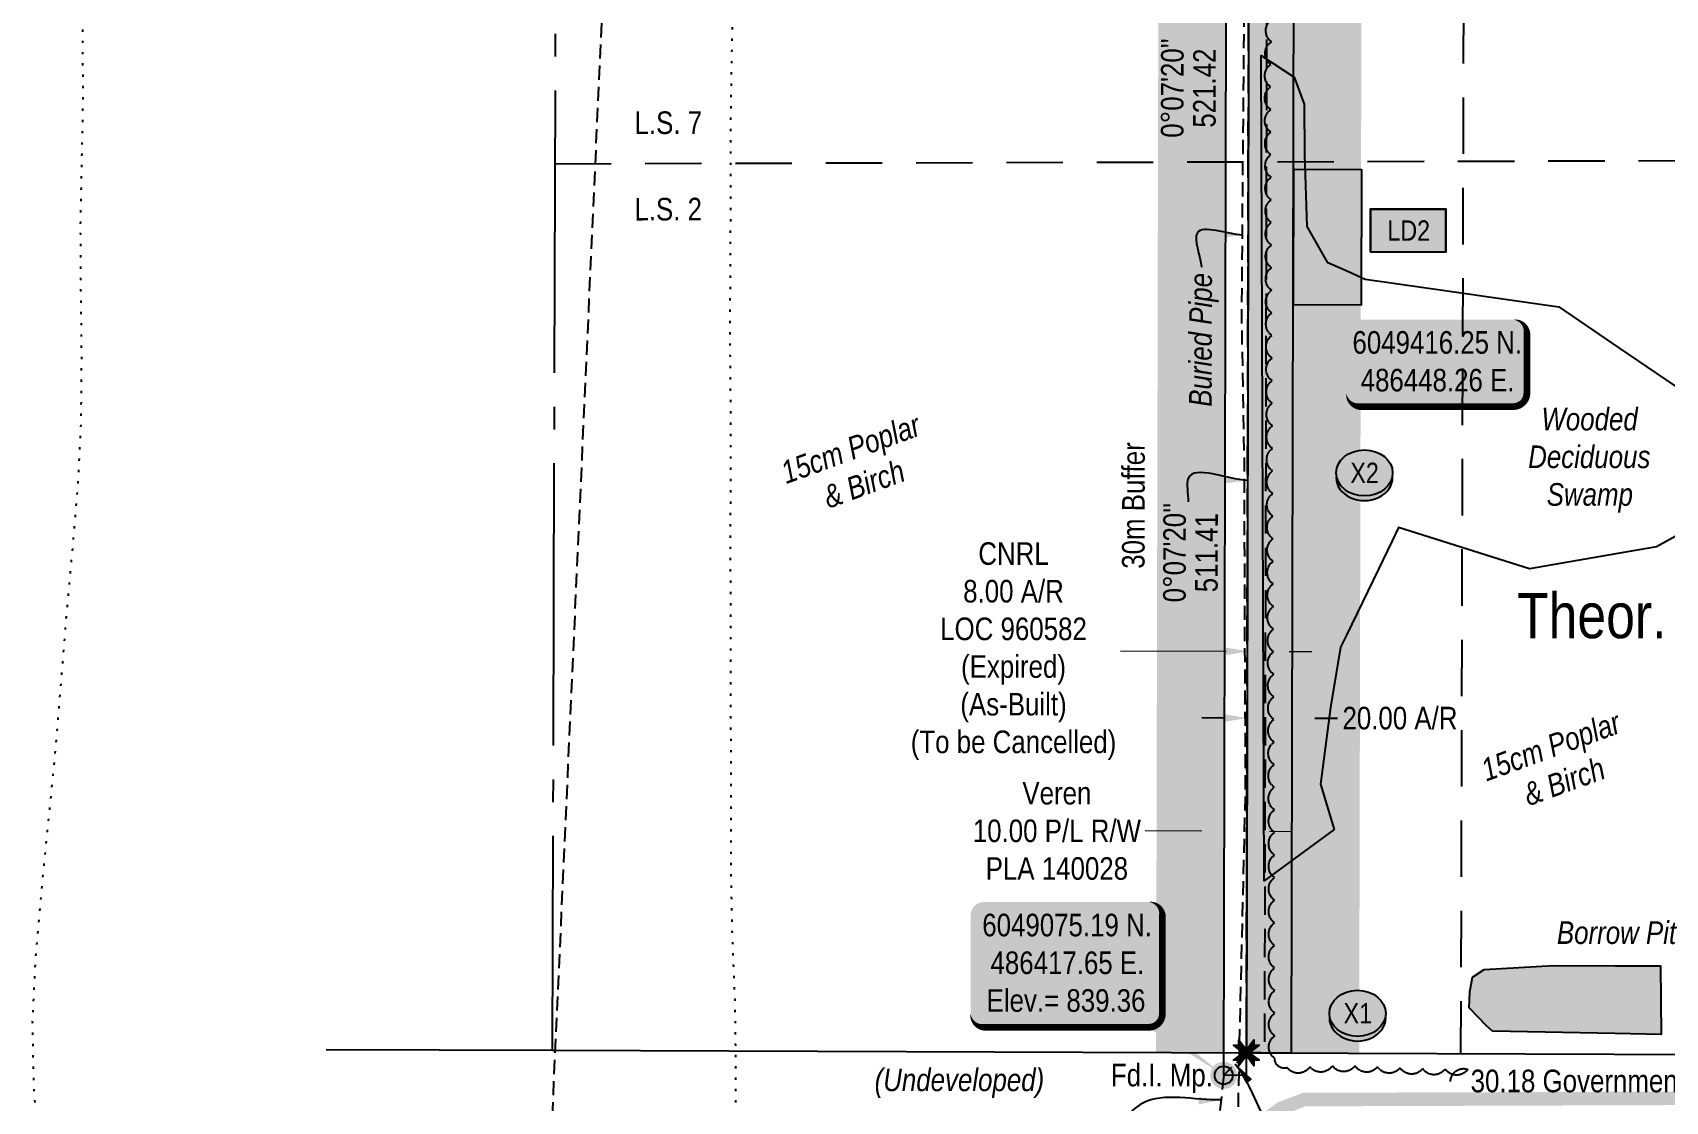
# Model space of a CAD drawing. Extents: x 481150 to 519818, y 6045091 to 6055068.
# Drawn here: x 485890 to 486613, y 6049064 to 6049537 of the extents above; entities that cross this region are included whole.
import ezdxf
from ezdxf.enums import TextEntityAlignment as Align

# ---------------------------------------------------------------- set-up
doc = ezdxf.new("R2010")
doc.units = 0
doc.header["$LTSCALE"] = 5
doc.header["$PDSIZE"] = 0.5
for name, pattern in [('0', [1, 1, 0]), ('foc-ACCESSROAD', [3.75, 2.5, -1.25]), ('foc-DOT', [1, 0.2, -0.8]), ('foc-LSD', [8, 5, -3]), ('foc-QUARTERLINE', [33, 25, -3, 2, -3]), ('foc-TIELINE', [1.875, 1.25, -0.625]), ('foc-TRAV', [1.875, 1.25, -0.625]), ('UG_PIPE', [1.875, 1.25, -0.625])]:
    doc.linetypes.add(name, pattern=pattern)
doc.layers.get('Defpoints').update_dxf_attribs({"color": 9})
for name, color, linetype in [('ABADATA-DRILL', 8, 'foc-DOT'), ('AS-PIPE-UG', 44, 'UG_PIPE'), ('AS-PIPE-UG-T', 44, 'Continuous'), ('AS-ROADS', 254, 'Continuous'), ('C-RW', 13, 'Continuous'), ('C-SYMBOL', 7, 'Continuous'), ('DETAIL-T', 7, 'Continuous'), ('F-AR', 190, 'foc-ACCESSROAD'), ('L-BD', 7, 'Continuous'), ('L-MON', 1, 'Continuous'), ('L-MON-T', 1, 'Continuous'), ('L-QSEC', 8, 'foc-QUARTERLINE'), ('L-ROAD-T', 7, 'Continuous'), ('L-SEC', 7, 'Continuous'), ('L-SECTION-LSD', 7, 'foc-LSD'), ('L-TIE', 7, 'foc-TIELINE'), ('P-BUFFER-H 30m', 51, 'Continuous'), ('P-BUFFER-T', 40, 'Continuous'), ('P-CROSSINGS', 250, 'Continuous'), ('P-PROPOSED', 10, 'Continuous'), ('P-PROPOSED-H', 21, 'Continuous'), ('P-TEMP-H', 41, 'Continuous'), ('P-TEMP_WORKSPACE', 46, 'Continuous'), ('P-TRAV', 4, 'foc-TRAV'), ('P-TXT', 4, 'Continuous'), ('T-BUSH', 110, '0'), ('T-BUSH-T', 110, 'Continuous'), ('T-WATER', 160, 'Continuous'), ('T-WATER-H', 133, 'Continuous'), ('WETLAND', 143, 'Continuous'), ('WETLAND-T', 146, 'Continuous')]:
    doc.layers.add(name, color=color, linetype=linetype)
for name, color, linetype, lineweight in [('C-RW-T', 13, 'Continuous', 9), ('F-AR-T', 190, 'Continuous', 9), ('T-TEXT', 48, 'Continuous', 18)]:
    doc.layers.add(name, color=color, linetype=linetype, lineweight=lineweight)
doc.layers.add('P-100m WELL BORE BUFFER', color=7, linetype='Continuous', true_color=0xf5ffd6)
doc.styles.add('100L', font='ARIALN.TTF', dxfattribs={"height": 11})
doc.styles.add('175L', font='ARIALN.TTF', dxfattribs={"height": 20})
doc.styles.add('80', font='ARIALN.TTF', dxfattribs={"height": 10})
doc.styles.add('80CG', font='ARIALN.TTF', dxfattribs={"height": 10})
doc.styles.add('80L', font='ARIALN.TTF', dxfattribs={"height": 10})
doc.styles.add('80LS', font='ARIALNI.TTF', dxfattribs={"height": 10})
doc.styles.add('Crossing', font='ARIALN.TTF', dxfattribs={"height": 10})
doc.dimstyles.new('Compass 5 000', dxfattribs={"dimscale": 5, "dimtxt": 9, "dimasz": 2, "dimexe": 0.2, "dimexo": 0.0625, "dimgap": 0.5, "dimtad": 0, "dimtih": 1, "dimtoh": 1, "dimzin": 0, "dimdsep": 46, "dimtxsty": '80CG', "dimcen": 0.1, "dimse1": 1, "dimse2": 1, "dimclrd": 256, "dimclrt": 256, "dimaunit": 1, "dimadec": 4, "dimazin": 0, "dimtfac": 0.06, "dimtofl": 0, "dimtmove": 0, "dimatfit": 1, "dimfxl": 0.2, "dimtolj": 1, "dimtzin": 0, "dimlwd": -1, "dimarcsym": 0})

# ---------------------------------------------------------------- blocks, each defined once
blk = doc.blocks.new('*U404')
h = blk.add_hatch(color=254)
edge = h.paths.add_edge_path()
edge.add_line((-34, -20), (34, -20))
edge.add_arc((34, -14), 6, 270, 360)
edge.add_line((40, -14), (40, 12.5))
edge.add_arc((34, 12.5), 6, 0, 90)
edge.add_line((34, 18.5), (-34, 18.5))
edge.add_arc((-34, 12.5), 6, 90, 180)
edge.add_line((-40, 12.5), (-40, -14))
edge.add_arc((-34, -14), 6, 180, 270)
at = {"color": 1, "flags": 128}
blk.add_lwpolyline([(-63.61, 25.07, 0, 10, 0), (0, 0, 5, 5, 0)], format="xyseb", dxfattribs=at)
blk.add_lwpolyline([(-34, -20, 3, 3, 0), (34, -20, 3, 3, 0.414214), (40, -14, 3, 3, 0), (40, 12.5, 3, 0, 0.414214), (34, 18.5, 0, 0, 0), (-34, 18.5, 0, 0, 0.414214), (-40, 12.5, 0, 0, 0), (-40, -14, 0, 3, 0.414214)], format="xyseb", close=True, dxfattribs=at)
at = {"color": 1, "style": '80'}
blk.add_attdef('ENTER_TEXT_001', (-35.99, -5), '', height=10, dxfattribs=at)
blk = doc.blocks.new('*U402')
h = blk.add_hatch(color=254)
edge = h.paths.add_edge_path()
edge.add_line((-36.5, -28.5), (36.5, -28.5))
edge.add_arc((36.5, -22.5), 6, 270, 360)
edge.add_line((42.5, -22.5), (42.5, 21))
edge.add_arc((36.5, 21), 6, 0, 90)
edge.add_line((36.5, 27), (-36.5, 27))
edge.add_arc((-36.5, 21), 6, 90, 180)
edge.add_line((-42.5, 21), (-42.5, -22.5))
edge.add_arc((-36.5, -22.5), 6, 180, 270)
at = {"color": 1, "flags": 128}
blk.add_lwpolyline([(-36.5, -28.5, 3, 3, 0), (36.5, -28.5, 3, 3, 0.414214), (42.5, -22.5, 3, 3, 0), (42.5, 21, 3, 0, 0.414214), (36.5, 27, 0, 0, 0), (-36.5, 27, 0, 0, 0.414214), (-42.5, 21, 0, 0, 0), (-42.5, -22.5, 0, 3, 0.414214)], format="xyseb", close=True, dxfattribs=at)
blk.add_lwpolyline([(69.7, -49.78, 0, 10, 0), (0, 0, 5, 5, 0)], format="xyseb", dxfattribs=at)
at = {"color": 1, "style": '80'}
blk.add_attdef('ENTER_TEXT_001', (-35.99, -5), '', height=10, dxfattribs=at)
blk = doc.blocks.new('*D438')
at = {"layer": 'C-RW-T', "transparency": 16777216}
for p, q in [((486407.88, 6049183.28), (486382.84, 6049183.34)), ((486437.86, 6049183.2), (486447.86, 6049183.18))]:
    blk.add_line(p, q, dxfattribs=at)
for points in [[(486407.89, 6049184.95), (486407.88, 6049181.61), (486417.88, 6049183.25)], [(486437.87, 6049184.87), (486437.86, 6049181.54), (486427.86, 6049183.23)]]:
    blk.add_solid(points, dxfattribs=at)
at = {"layer": 'Defpoints', "color": 0, "transparency": 16777216}
for p in [(486417.88, 6049184.33), (486417.88, 6049183.25), (486427.87, 6049184.3)]:
    blk.add_point(p, dxfattribs=at)
at = {"layer": 'C-RW-T', "transparency": 16777216, "insert": (486343.75, 6049183.34), "char_height": 10, "attachment_point": 5, "style": '80CG'}
blk.add_mtext('\\A1;Veren\\P10.00 P/L R/W^JPLA 140028', dxfattribs=at)
blk = doc.blocks.new('*D431')
at = {"layer": 'Defpoints', "color": 0, "transparency": 16777216}
for p in [(486436.69, 6049262.81), (486428.38, 6049128.78), (486436.38, 6049128.76)]:
    blk.add_point(p, dxfattribs=at)
at = {"layer": 'F-AR-T', "transparency": 16777216}
for p, q in [((486418.69, 6049262.86), (486371.87, 6049262.97)), ((486446.69, 6049262.79), (486456.69, 6049262.77))]:
    blk.add_line(p, q, dxfattribs=at)
for points in [[(486418.7, 6049264.52), (486418.69, 6049261.19), (486428.69, 6049262.83)], [(486446.7, 6049264.46), (486446.69, 6049261.12), (486436.69, 6049262.81)]]:
    blk.add_solid(points, dxfattribs=at)
at = {"layer": 'F-AR-T', "transparency": 16777216, "insert": (486324.54, 6049262.97), "char_height": 10, "attachment_point": 5, "style": '80CG'}
blk.add_mtext('\\A1;CNRL\\P8.00 A/R\\PLOC 960582\\P(Expired)\\P(As-Built)\\P(To be Cancelled)', dxfattribs=at)
blk = doc.blocks.new('*D428')
at = {"layer": 'Defpoints', "color": 0, "transparency": 16777216}
for p in [(486428.56, 6049504.64), (486448.55, 6049504.6), (486427.98, 6049233.33)]:
    blk.add_point(p, dxfattribs=at)
at = {"layer": 'P-TXT', "transparency": 16777216}
for p, q in [((486417.98, 6049233.35), (486407.98, 6049233.37)), ((486457.97, 6049233.26), (486467.97, 6049233.24))]:
    blk.add_line(p, q, dxfattribs=at)
for points in [[(486417.99, 6049235.02), (486417.98, 6049231.68), (486427.98, 6049233.33)], [(486457.98, 6049234.93), (486457.97, 6049231.6), (486447.97, 6049233.29)]]:
    blk.add_solid(points, dxfattribs=at)
at = {"layer": 'P-TXT', "transparency": 16777216, "insert": (486495.71, 6049233.24), "char_height": 10, "attachment_point": 5, "style": '80CG'}
blk.add_mtext('\\A1;20.00 A/R', dxfattribs=at)
blk = doc.blocks.new('TEMP')
h = blk.add_hatch(color=255)
h.dxf.hatch_style = 1
h.paths.add_polyline_path([(0, 0.25), (-0.67, 1.15), (-0.67, 0.67), (-1.15, 0.67), (-0.25, 0), (-1.15, -0.67), (-0.67, -0.67), (-0.67, -1.15), (0, -0.25), (0.67, -1.15), (0.67, -0.67), (1.15, -0.67), (0.25, 0), (1.15, 0.67), (0.67, 0.67), (0.67, 1.15)])
h.paths.add_polyline_path([(0.57, 0.85), (0.57, 0.57), (0.85, 0.57), (0.08, 0), (0.85, -0.57), (0.57, -0.57), (0.57, -0.85), (0, -0.08), (-0.57, -0.85), (-0.57, -0.57), (-0.85, -0.57), (-0.08, 0), (-0.85, 0.57), (-0.57, 0.57), (-0.57, 0.85), (0, 0.08)], flags=16)
h = blk.add_hatch(color=1)
h.dxf.hatch_style = 1
h.paths.add_polyline_path([(0, 0.08), (-0.57, 0.85), (-0.57, 0.57), (-0.85, 0.57), (-0.08, 0), (-0.85, -0.57), (-0.57, -0.57), (-0.57, -0.85), (0, -0.08), (0.57, -0.85), (0.57, -0.57), (0.85, -0.57), (0.08, 0), (0.85, 0.57), (0.57, 0.57), (0.57, 0.85)])
at = {"color": 1}
for p, q in [((-0.08, 0), (0.08, 0)), ((0, 0.08), (0, -0.08))]:
    blk.add_line(p, q, dxfattribs=at)
at = {"color": 255, "flags": 128}
blk.add_lwpolyline([(-0.25, 0), (-1.15, 0.67), (-0.67, 0.67), (-0.67, 1.15), (0, 0.25), (0.67, 1.15), (0.67, 0.67), (1.15, 0.67), (0.25, 0), (1.15, -0.67), (0.67, -0.67), (0.67, -1.15), (0, -0.25), (-0.67, -1.15), (-0.67, -0.67), (-1.15, -0.67)], close=True, dxfattribs=at)
at = {"color": 1, "flags": 128}
blk.add_lwpolyline([(-0.08, 0), (-0.85, 0.57), (-0.57, 0.57), (-0.57, 0.85), (0, 0.08), (0.57, 0.85), (0.57, 0.57), (0.85, 0.57), (0.08, 0), (0.85, -0.57), (0.57, -0.57), (0.57, -0.85), (0, -0.08), (-0.57, -0.85), (-0.57, -0.57), (-0.85, -0.57)], close=True, dxfattribs=at)
blk = doc.blocks.new('fdia')
at = {"color": 255, "const_width": 1}
blk.add_lwpolyline([(-0.5, 0, 1), (0.5, 0, 1)], format="xyb", close=True, dxfattribs=at)
blk = doc.blocks.new('Fdiaa')
blk.add_blockref('fdia', (0, 0))
blk = doc.blocks.new('fdib')
at = {"color": 1, "const_width": 1.6}
blk.add_lwpolyline([(-0.4, 0, 1), (0.4, 0, 1)], format="xyb", close=True, dxfattribs=at)
at = {"color": 1}
blk.add_circle((0, 0), 0.8, dxfattribs=at)
blk = doc.blocks.new('Fdibb')
blk.add_blockref('fdib', (0, 0))
blk = doc.blocks.new('fdicc')
for name in ['Fdibb', 'Fdiaa']:
    blk.add_blockref(name, (0, 0))
blk = doc.blocks.new('FDI')
blk.add_blockref('fdicc', (0, 0))
blk = doc.blocks.new('Temp_Area_Small_Pink')
at = {"true_color": 0xff8aff}
h = blk.add_hatch(color=211, dxfattribs=at)
h.dxf.hatch_style = 1
h.paths.add_polyline_path([(-16.83, -9.44), (16.33, -9.44), (16.33, 9.05), (-16.83, 9.05)])
at = {"color": 250}
for points in [[(-17.03, -9.64), (16.53, -9.64), (16.53, 9.25), (-17.03, 9.25)], [(-16.93, -9.54), (16.43, -9.54), (16.43, 9.15), (-16.93, 9.15)]]:
    blk.add_lwpolyline(points, close=True, dxfattribs=at)
at = {"color": 250, "style": '80L'}
blk.add_attdef('TEMPORARY', text='', height=9, dxfattribs=at).set_placement((0, -0.15), align=Align.MIDDLE_CENTER)
blk = doc.blocks.new('xing2')
h = blk.add_hatch(color=50)
h.dxf.hatch_style = 1
edge = h.paths.add_edge_path()
edge.add_ellipse((0, 0), major_axis=(-12.5, 0), ratio=0.816297, start_angle=0, end_angle=360)
h = blk.add_hatch(color=250)
h.dxf.hatch_style = 1
edge = h.paths.add_edge_path()
edge.add_ellipse((0, -2.05), major_axis=(-12.5, 0), ratio=0.816297, start_angle=0, end_angle=180)
edge.add_line((12.5, -2.05), (12.5, 0))
edge.add_ellipse((0, 0), major_axis=(-12.5, 0), ratio=0.816297, start_angle=0, end_angle=180, ccw=False)
edge.add_line((-12.5, 0), (-12.5, -2.05))
at = {"color": 250}
blk.add_ellipse((0, 0), major_axis=(-12.5, 0), ratio=0.816297, dxfattribs=at)
blk.add_ellipse((0, -2.05), major_axis=(-12.5, 0), ratio=0.816297, start_param=0, end_param=3.141593, dxfattribs=at)
at = {"color": 250, "style": 'Crossing'}
blk.add_attdef('CROSSING', text='', height=9, dxfattribs=at).set_placement((0.09, 0.02), align=Align.MIDDLE_CENTER)
at = {"color": 250, "style": 'Crossing', "flags": 1}
for tag, p in [('OWNER', (0.09, -12.49)), ('DESCRIPTION', (0.09, -25.77)), ('LOCATION', (0.09, -39.3)), ('DWG_REF', (0.09, -52.84))]:
    blk.add_attdef(tag, text='', height=9, dxfattribs=at).set_placement(p, align=Align.MIDDLE_CENTER)

msp = doc.modelspace()

# ---------------------------------------------------------------- hatches: boundary and pattern name
at = {"layer": 'P-BUFFER-H 30m'}
h = msp.add_hatch(color=256, dxfattribs=at)
h.dxf.hatch_style = 1
edge = h.paths.add_edge_path()
edge.add_line((486426.361, 6049931.171), (486420.479, 6049917.032))
edge.add_line((486420.479, 6049917.032), (486322.836, 6049917.282))
edge.add_arc((486351.285, 6049821.469), 99.947, 89.841464, 106.536854, ccw=False)
edge.add_line((486351.561, 6049921.415), (486396.623, 6049921.291))
edge.add_line((486396.623, 6049921.291), (486396.396, 6049927.957))
edge.add_arc((486426.363, 6049928.978), 29.984, 180.03994, 181.950695, ccw=False)
edge.add_line((486396.378, 6049928.957), (486396.049, 6050401.893))
edge.add_line((486396.049, 6050401.893), (486381.692, 6050410.575))
edge.add_line((486381.692, 6050410.575), (486245.411, 6050290.14))
edge.add_arc((486179.226, 6050365.034), 99.947, 221.467705, 311.467705, ccw=False)
edge.add_line((486104.332, 6050298.849), (485952.596, 6050470.551))
edge.add_arc((486027.489, 6050536.736), 99.947, 131.467705, 221.467705, ccw=False)
edge.add_line((485961.304, 6050611.629), (485965.276, 6050615.139))
edge.add_arc((486052.409, 6050664.119), 99.956, 131.47164, 209.341419, ccw=False)
edge.add_line((485986.213, 6050739.014), (486061.107, 6050805.199))
edge.add_arc((486127.292, 6050730.305), 99.947, 41.467705, 131.467705, ccw=False)
edge.add_line((486202.185, 6050796.49), (486254.471, 6050737.325))
edge.add_line((486254.471, 6050737.325), (486254.471, 6050737.325))
edge.add_line((486254.471, 6050737.325), (486406.208, 6050565.622))
edge.add_arc((486331.314, 6050499.437), 99.947, 7.066703, 41.467705, ccw=False)
edge.add_line((486430.503, 6050511.733), (486430.197, 6050484.884))
edge.add_arc((486331.314, 6050499.437), 99.947, 346.296418, 351.627429, ccw=False)
edge.add_line((486428.417, 6050475.76), (486430.081, 6050474.754))
edge.add_line((486430.081, 6050474.754), (486429.685, 6050439.954))
edge.add_line((486429.685, 6050439.954), (486331.314, 6050499.437))
edge.add_line((486331.314, 6050499.437), (486179.578, 6050671.14))
edge.add_line((486179.578, 6050671.14), (486127.292, 6050730.305))
edge.add_line((486127.292, 6050730.305), (486052.398, 6050664.121))
edge.add_line((486052.398, 6050664.121), (486104.684, 6050604.955))
edge.add_line((486104.684, 6050604.955), (486027.489, 6050536.736))
edge.add_line((486027.489, 6050536.736), (486179.226, 6050365.034))
edge.add_line((486179.226, 6050365.034), (486226.779, 6050407.043))
edge.add_line((486226.779, 6050407.043), (486240.016, 6050392.064))
edge.add_line((486240.016, 6050392.064), (486333.543, 6050474.73))
edge.add_line((486333.543, 6050474.73), (486426.021, 6050418.809))
edge.add_line((486426.021, 6050418.809), (486426.361, 6049931.171))
edge = h.paths.add_edge_path()
edge.add_line((486540.864, 6049648.806), (486541.205, 6049740.834))
edge.add_arc((486511.221, 6049740.945), 29.984, 359.787408, 411.227177)
edge.add_line((486529.998, 6049764.322), (486530.189, 6049820.912))
edge.add_arc((486430.243, 6049821.25), 99.947, 359.806365, 422.090188)
edge.add_line((486477.026, 6049909.572), (486476.336, 6049929.846))
edge.add_line((486476.336, 6049929.846), (486475.987, 6050430.107))
edge.add_arc((486446.003, 6050430.086), 29.984, 0.03994, 58.838815)
edge.add_line((486461.518, 6050455.744), (486440.008, 6050468.751))
edge.add_line((486440.008, 6050468.751), (486439.611, 6050433.951))
edge.add_line((486439.611, 6050433.951), (486446.003, 6050430.086))
edge.add_line((486446.003, 6050430.086), (486446.352, 6049929.325))
edge.add_line((486446.352, 6049929.325), (486447.739, 6049888.588))
edge.add_line((486447.739, 6049888.588), (486450.399, 6049870.668))
edge.add_line((486450.399, 6049870.668), (486450.012, 6049756.165))
edge.add_line((486450.012, 6049756.165), (486464.954, 6049741.117))
edge.add_line((486464.954, 6049741.117), (486511.221, 6049740.945))
edge.add_line((486511.221, 6049740.945), (486510.89, 6049651.634))
edge.add_line((486510.89, 6049651.634), (486540.864, 6049648.806))
edge = h.paths.add_edge_path()
edge.add_line((486380.846, 6049621.491), (486381.216, 6049721.438))
edge.add_line((486381.216, 6049721.438), (486350.947, 6049721.522))
edge.add_line((486350.947, 6049721.522), (486351.285, 6049821.469))
edge.add_line((486351.285, 6049821.469), (486430.243, 6049821.25))
edge.add_line((486430.243, 6049821.25), (486430.405, 6049869.226))
edge.add_line((486430.405, 6049869.226), (486427.8, 6049886.774))
edge.add_line((486427.8, 6049886.774), (486427.791, 6049887.044))
edge.add_line((486427.791, 6049887.044), (486405.054, 6049909.076))
edge.add_line((486405.054, 6049909.076), (486303.651, 6049909.335))
edge.add_arc((486351.285, 6049821.469), 99.947, 118.462751, 179.806365)
edge.add_line((486251.338, 6049821.806), (486251, 6049721.86))
edge.add_arc((486350.947, 6049721.522), 99.947, 179.806365, 269.841464)
edge.add_line((486350.67, 6049621.575), (486380.846, 6049621.491))
h.paths.add_polyline_path([(486388.81, 6049611.43), (486387.689, 6049085.349), (486417.674, 6049085.238), (486418.794, 6049611.366)])
edge = h.paths.add_edge_path()
edge.add_line((486510.834, 6049636.53), (486510.609, 6049576.031))
edge.add_line((486510.609, 6049576.031), (486463.669, 6049576.211))
edge.add_line((486463.669, 6049576.211), (486448.671, 6049561.277))
edge.add_line((486448.671, 6049561.277), (486447.663, 6049085.127))
edge.add_line((486447.663, 6049085.127), (486477.647, 6049085.063))
edge.add_line((486477.647, 6049085.063), (486478.624, 6049546.169))
edge.add_line((486478.624, 6049546.169), (486510.494, 6049546.047))
edge.add_arc((486510.609, 6049576.031), 29.984, 269.779363, 359.787408)
edge.add_line((486540.593, 6049575.919), (486540.808, 6049633.71))
edge.add_line((486540.808, 6049633.71), (486510.834, 6049636.53))
at = {"layer": 'P-PROPOSED-H'}
h = msp.add_hatch(color=256, dxfattribs=at)
h.dxf.hatch_style = 1
h.paths.add_polyline_path([(486426.021, 6050418.809), (486426.363, 6049928.978), (486427.8, 6049886.774), (486430.405, 6049869.226), (486429.905, 6049721.257), (486491.158, 6049721.03), (486490.694, 6049596.097), (486428.757, 6049596.336), (486427.673, 6049085.201), (486447.663, 6049085.127), (486448.671, 6049561.277), (486463.669, 6049576.211), (486510.609, 6049576.031), (486511.221, 6049740.945), (486464.954, 6049741.117), (486450.012, 6049756.165), (486450.399, 6049870.668), (486447.739, 6049888.588), (486446.352, 6049929.325), (486446.003, 6050430.086), (486331.314, 6050499.437), (486226.779, 6050407.043), (486240.016, 6050392.064), (486333.543, 6050474.73)])
at = {"layer": 'P-TEMP-H'}
h = msp.add_hatch(color=256, dxfattribs=at)
h.dxf.hatch_style = 1
h.paths.add_polyline_path([(486448.641, 6049476.252), (486478.641, 6049476.13), (486478.583, 6049416.174), (486448.583, 6049416.252)])
at = {"layer": 'T-WATER-H'}
h = msp.add_hatch(color=256, dxfattribs=at)
h.dxf.hatch_style = 1
h.paths.add_polyline_path([(486532.956, 6049122.039), (486563.701, 6049123.761), (486591.167, 6049123.714), (486611.142, 6049123.679), (486611.45, 6049093.292), (486591.006, 6049093.679), (486536.759, 6049094.707), (486533.989, 6049097.032), (486526.407, 6049105.025), (486526.695, 6049112.149), (486527.857, 6049118.692)])

# ---------------------------------------------------------------- linework, layer by layer
at = {"layer": 'ABADATA-DRILL', "flags": 128}
msp.add_lwpolyline([(486342.713, 6048754.606), (486342.713, 6048754.606), (486342.803, 6048754.546), (486342.883, 6048754.506), (486342.983, 6048754.515), (486343.153, 6048754.555), (486343.423, 6048754.584), (486343.883, 6048754.623), (486344.394, 6048754.711), (486344.684, 6048754.83), (486344.834, 6048754.96), (486344.904, 6048755.03), (486344.865, 6048755.05), (486344.765, 6048755.13), (486344.595, 6048755.24), (486344.525, 6048755.331), (486344.476, 6048755.401), (486344.366, 6048755.521), (486344.237, 6048755.742), (486343.998, 6048756.062), (486343.768, 6048756.363), (486343.569, 6048756.584), (486343.33, 6048756.804), (486343.25, 6048756.865), (486343.17, 6048756.895), (486343.14, 6048756.915), (486342.991, 6048757.035), (486342.242, 6048757.658), (486341.015, 6048758.541), (486339.868, 6048759.525), (486339.42, 6048760.336), (486339.859, 6048759.965), (486340.356, 6048758.963), (486341.074, 6048758.211), (486341.943, 6048757.819), (486342.843, 6048757.736), (486343.674, 6048758.183), (486344.215, 6048758.612), (486344.655, 6048758.48), (486345.475, 6048758.368), (486345.903, 6048757.977), (486345.951, 6048757.256), (486346.489, 6048756.675), (486347.248, 6048756.383), (486347.397, 6048756.012), (486346.916, 6048755.564), (486346.406, 6048755.615), (486346.078, 6048756.106), (486346.038, 6048756.276), (486346.038, 6048756.326), (486345.988, 6048756.346), (486345.798, 6048756.337), (486345.458, 6048756.338), (486344.968, 6048756.369), (486344.469, 6048756.451), (486343.729, 6048756.593), (486342.759, 6048756.716), (486341.46, 6048756.79), (486339.82, 6048756.815), (486337.9, 6048756.781), (486335.759, 6048756.677), (486333.439, 6048756.524), (486330.928, 6048756.312), (486328.218, 6048756.07), (486325.377, 6048755.818), (486322.466, 6048755.657), (486319.496, 6048755.606), (486316.596, 6048755.675), (486313.667, 6048755.884), (486310.768, 6048756.262), (486307.9, 6048756.851), (486305.042, 6048757.639), (486302.165, 6048758.578), (486299.338, 6048759.637), (486296.632, 6048760.715), (486293.945, 6048761.833), (486291.228, 6048763.001), (486288.442, 6048764.229), (486285.646, 6048765.548), (486281.663, 6048767.8), (486277.422, 6048770.843), (486270.359, 6048776.484), (486262.817, 6048782.507), (486254.439, 6048789.642), (486245.834, 6048798.258), (486237.456, 6048808.733), (486230.026, 6048822.146), (486223.545, 6048838.445), (486217.858, 6048855.952), (486213.245, 6048875.116), (486209.331, 6048897.138), (486206.161, 6048920.338), (486203.804, 6048944.615), (486202.353, 6048970.81), (486201.803, 6048997.511), (486201.821, 6049006.821), (486201.842, 6049017.131), (486201.766, 6049025.072), (486201.654, 6049034.422), (486201.571, 6049043.552), (486201.488, 6049052.473), (486201.592, 6049080.242), (486201.197, 6049108.684), (486200.023, 6049137.217), (486199.468, 6049165.679), (486199.458, 6049172.409), (486199.436, 6049201.55), (486199.403, 6049230.36), (486199.4, 6049259.57), (486199.276, 6049288.21), (486199.203, 6049317.191), (486199.39, 6049345.87), (486199.267, 6049374.871), (486199.024, 6049404.052), (486199.181, 6049432.912), (486199.308, 6049461.821), (486199.295, 6049490.831), (486199.681, 6049519.55), (486200.229, 6049548.579), (486200.446, 6049577.708), (486200.802, 6049606.338), (486201.399, 6049635.326), (486202.117, 6049664.494), (486203.022, 6049692.791), (486203.938, 6049721.649), (486204.845, 6049750.536), (486205.992, 6049779.423), (486207.279, 6049808.269), (486208.545, 6049836.955), (486209.922, 6049865.851), (486211.409, 6049895.047), (486212.756, 6049924.003), (486214.173, 6049952.919), (486215.919, 6049981.574), (486217.395, 6050010.17), (486218.202, 6050039.167), (486218.947, 6050067.425), (486219.866, 6050097.143), (486220.743, 6050125.99), (486221.642, 6050155.678), (486222.116, 6050183.506), (486222.174, 6050212.806), (486222.449, 6050241.266), (486223.237, 6050270.533), (486224.005, 6050299.881), (486224.262, 6050328.591), (486224.387, 6050357.051), (486224.905, 6050386.149), (486225.532, 6050415.167), (486225.819, 6050444.157), (486226.086, 6050472.996), (486226.242, 6050501.836), (486226.078, 6050530.516), (486226.096, 6050559.676), (486226.043, 6050588.527), (486225.899, 6050617.257), (486226.036, 6050646.207), (486225.853, 6050675.358), (486225.47, 6050704.139), (486224.908, 6050733.311), (486224.284, 6050762.023), (486223.621, 6050790.935), (486222.558, 6050819.828), (486221.134, 6050848.693), (486218.771, 6050877.53), (486215.456, 6050905.88), (486212.303, 6050934.76), (486209.82, 6050963.657), (486207.376, 6050992.275), (486204.962, 6051021.152), (486202.689, 6051050.119), (486200.185, 6051078.577), (486197.411, 6051107.305), (486196.152, 6051120.819), (486194.632, 6051137.414)], dxfattribs=at)
at = {"layer": 'AS-PIPE-UG', "flags": 128}
msp.add_lwpolyline([(486323.384, 6048820.62), (486365.716, 6048819.571), (486385.824, 6048819.152), (486416.908, 6048820.708), (486422.036, 6048822.886), (486420.759, 6048864.701), (486423.197, 6049014.573), (486424.588, 6049084.83), (486427.361, 6049202.861), (486426.955, 6049284.088), (486426.873, 6049343.328), (486425.683, 6049409.157), (486426.146, 6049478.628), (486426.678, 6049536.203), (486427.191, 6049580.876), (486426.993, 6049589.652), (486426.524, 6049594.868), (486426.148, 6049598.882), (486427.19, 6049600.076), (486436.239, 6049600.877), (486457.158, 6049602.061), (486469.116, 6049602.699), (486476.26, 6049602.614)], dxfattribs=at)
at = {"layer": 'AS-ROADS', "const_width": 6, "flags": 128}
msp.add_lwpolyline([(487024.524, 6049099.911), (487014.442, 6049104.747), (486961.74, 6049111.656), (486919.344, 6049102.922), (486883.428, 6049087.803), (486859.219, 6049068.824), (486826.452, 6049065.278), (486641.413, 6049065.07), (486453.222, 6049064.441), (486442.781, 6049060.398), (486431.035, 6049051.79), (486431.331, 6048955.075)], dxfattribs=at)
at = {"layer": 'C-RW', "flags": 128}
msp.add_lwpolyline([(486490.851, 6049638.41), (486490.694, 6049596.097), (486436.762, 6049596.305), (486428.757, 6049596.336), (486427.652, 6049075.157), (486417.652, 6049075.186), (486418.82, 6049611.374), (486429.613, 6049611.333), (486437.614, 6049611.303), (486475.815, 6049611.154), (486475.864, 6049639.83), (486490.851, 6049638.41)], close=True, dxfattribs=at)
at = {"layer": 'F-AR', "flags": 128}
msp.add_lwpolyline([(486437.9, 6049721.223), (486436.792, 6049611.284), (486436.758, 6049596.305), (486435.664, 6049085.199), (486427.668, 6049085.201), (486428.762, 6049596.335), (486428.796, 6049611.314), (486429.905, 6049721.303)], dxfattribs=at)
at = {"layer": 'L-QSEC'}
msp.add_line((486122.472, 6049841.134), (486120.226, 6049086.341), dxfattribs=at)
at = {"layer": 'L-SEC'}
for p, q in [((486020.125, 6049086.679), (486120.224, 6049086.341)), ((486120.234, 6049086.341), (486924.935, 6049083.357))]:
    msp.add_line(p, q, dxfattribs=at)
at = {"layer": 'L-SECTION-LSD'}
for p, q in [((486524.346, 6049748.017), (486522.574, 6049084.849)), ((486121.394, 6049478.705), (486925.667, 6049480.95))]:
    msp.add_line(p, q, dxfattribs=at)
at = {"layer": 'L-TIE'}
msp.add_line((486427.673, 6049085.201), (486417.652, 6049075.186), dxfattribs=at)
at = {"layer": 'P-PROPOSED', "flags": 128}
msp.add_lwpolyline([(486426.021, 6050418.809), (486426.363, 6049928.978), (486427.8, 6049886.774), (486430.405, 6049869.226), (486429.905, 6049721.257), (486491.158, 6049721.03), (486490.694, 6049596.097), (486428.757, 6049596.336), (486427.673, 6049085.201), (486447.663, 6049085.127), (486448.671, 6049561.277), (486463.669, 6049576.211), (486510.609, 6049576.031), (486511.221, 6049740.945), (486464.954, 6049741.117), (486450.012, 6049756.165), (486450.399, 6049870.668), (486447.739, 6049888.588), (486446.352, 6049929.325), (486446.003, 6050430.086), (486331.314, 6050499.437), (486226.779, 6050407.043), (486240.016, 6050392.064), (486333.543, 6050474.73)], close=True, dxfattribs=at)
at = {"layer": 'P-TEMP_WORKSPACE'}
msp.add_lwpolyline([(486448.641, 6049476.252), (486478.641, 6049476.13), (486478.583, 6049416.174), (486448.583, 6049416.252)], close=True, dxfattribs=at)
at = {"layer": 'P-TRAV'}
msp.add_line((486417.652, 6049075.186), (486415.474, 6049055.082), dxfattribs=at)
at = {"layer": 'T-BUSH', "flags": 128}
msp.add_lwpolyline([(486518.113, 6049072.452, -0.5205671), (486525.746, 6049077.797, -0.5205671), (486515.747, 6049077.964, -0.5205671), (486505.749, 6049078.132, -0.5205671), (486495.757, 6049078.528, -0.5205671), (486485.767, 6049078.972, -0.5205671), (486475.777, 6049079.416, -0.5205671), (486465.787, 6049079.455, -0.5205671), (486455.798, 6049078.992, -0.5205671), (486445.809, 6049078.528, -0.5205671), (486440.237, 6049082.696, -0.5205671), (486440.228, 6049092.696, -0.5205671), (486440.22, 6049102.696, -0.5205671), (486440.212, 6049112.696, -0.5205671), (486440.203, 6049122.696, -0.5205671), (486440.195, 6049132.696, -0.5205671), (486440.187, 6049142.696, -0.5205671), (486440.178, 6049152.696, -0.5205671), (486440.17, 6049162.696, -0.5205671), (486440.162, 6049172.696, -0.5205671), (486440.154, 6049182.696, -0.5205671), (486440.108, 6049192.696, -0.5205671), (486440.055, 6049202.696, -0.5205671), (486440.002, 6049212.696, -0.5205671), (486439.948, 6049222.695, -0.5205671), (486439.895, 6049232.695, -0.5205671), (486439.841, 6049242.695, -0.5205671), (486439.788, 6049252.695, -0.5205671), (486439.735, 6049262.695, -0.5205671), (486439.681, 6049272.695, -0.5205671), (486439.628, 6049282.695, -0.5205671), (486439.574, 6049292.694, -0.5205671), (486439.521, 6049302.694, -0.5205671), (486439.468, 6049312.694, -0.5205671), (486439.414, 6049322.694, -0.5205671), (486439.361, 6049332.694, -0.5205671), (486439.307, 6049342.694, -0.5205671), (486439.254, 6049352.694, -0.5205671), (486439.201, 6049362.693, -0.5205671), (486439.147, 6049372.693, -0.5205671), (486439.094, 6049382.693, -0.5205671), (486439.04, 6049392.693, -0.5205671), (486438.987, 6049402.693, -0.5205671), (486438.934, 6049412.693, -0.5205671), (486438.88, 6049422.693, -0.5205671), (486438.827, 6049432.692, -0.5205671), (486438.773, 6049442.692, -0.5205671), (486438.72, 6049452.692, -0.5205671), (486438.667, 6049462.692, -0.5205671), (486438.613, 6049472.692, -0.5205671), (486438.56, 6049482.692, -0.5205671), (486438.506, 6049492.692, -0.5205671), (486438.453, 6049502.691, -0.5205671), (486438.4, 6049512.691, -0.5205671), (486438.503, 6049522.689, -0.5205671), (486438.772, 6049532.686, -0.5205671), (486439.04, 6049542.682, -0.5205671), (486439.309, 6049552.679, -0.5205671), (486439.577, 6049562.675, -0.5205671), (486439.845, 6049572.671, -0.5205671), (486440.114, 6049582.668, -0.5205671), (486448.543, 6049585.579, -0.5205671), (486458.402, 6049587.248, -0.5205671), (486468.262, 6049588.918, -0.5205671), (486478.122, 6049590.587, -0.5205671), (486487.982, 6049592.256, -0.5205671), (486493.863, 6049597.426, -0.5205671), (486494.264, 6049607.418, -0.5205671), (486494.665, 6049617.41, -0.5205671), (486495.066, 6049627.402, -0.5205671), (486497.54, 6049635.006, -0.5205671), (486507.489, 6049633.997, -0.5205671), (486517.438, 6049632.988, -0.5205671), (486523.959, 6049632.327, -0.5205671)], format="xyb", dxfattribs=at)
at = {"layer": 'T-WATER'}
msp.add_lwpolyline([(486532.956, 6049122.039), (486563.701, 6049123.761), (486591.167, 6049123.714), (486611.142, 6049123.679), (486611.45, 6049093.292), (486591.006, 6049093.679), (486536.759, 6049094.707), (486533.989, 6049097.032), (486526.407, 6049105.025), (486526.695, 6049112.149), (486527.857, 6049118.692), (486532.956, 6049122.039)], close=True, dxfattribs=at)
at = {"layer": 'WETLAND', "flags": 128}
msp.add_lwpolyline([(486642.013, 6049327.056), (486609.374, 6049309.122), (486592.149, 6049306.124), (486553.059, 6049299.32), (486495.098, 6049317.614), (486492.217, 6049311.727), (486486.129, 6049299.286), (486472.001, 6049270.023), (486469.414, 6049264.666), (486464.939, 6049237.992), (486460.568, 6049204.117), (486460.568, 6049204.117), (486466.599, 6049183.966), (486435.617, 6049161.339), (486434.181, 6049526.553), (486448.811, 6049517.066), (486453.27, 6049505.145), (486453.404, 6049482.797), (486454.411, 6049450.961), (486463.423, 6049435.185), (486472.867, 6049430.996), (486480.366, 6049427.671), (486492.832, 6049425.882), (486566.057, 6049415.374), (486592.639, 6049397.258), (486621.579, 6049377.536)], dxfattribs=at)

# ---------------------------------------------------------------- block references
at = {"layer": 'DETAIL-T'}
ref = msp.add_blockref('*U404', (486511.946, 6049391.199), dxfattribs=dict(at, xscale=0.9994791900000033, yscale=0.9994791900000033, zscale=0.9994791900000033))
ref.add_attrib('ENTER_TEXT_001', '6049416.25 N.', (486474.67, 6049394.616), dxfattribs={"layer": '0', "color": 1, "height": 9.99479, "style": '80'})
ref.add_attrib('ENTER_TEXT_002', '486448.26 E.', (486478.307, 6049377.917), dxfattribs={"layer": '0', "color": 1, "height": 9.99479, "style": '80'})
ref = msp.add_blockref('*U402', (486347.99, 6049124.94), dxfattribs=dict(at, xscale=0.9994791900000033, yscale=0.9994791900000033, zscale=0.9994791900000033))
ref.add_attrib('ENTER_TEXT_001', '6049075.19 N.', (486310.714, 6049136.707), dxfattribs={"layer": '0', "color": 1, "height": 9.99479, "style": '80'})
ref.add_attrib('ENTER_TEXT_002', '486417.65 E.', (486314.352, 6049120.008), dxfattribs={"layer": '0', "color": 1, "height": 9.99479, "style": '80'})
ref.add_attrib('ENTER_TEXT_003', 'Elev.= 839.36', (486312.633, 6049103.309), dxfattribs={"layer": '0', "color": 1, "height": 9.99479, "style": '80'})
at = {"layer": 'L-MON', "color": 6, "xscale": 4.997360000000022, "yscale": 4.997360000000022, "zscale": 4.997360000000022}
msp.add_blockref('TEMP', (486427.668, 6049085.201), dxfattribs=at)
at = {"layer": 'L-MON', "xscale": 5.000000000000019, "yscale": 5.000000000000019, "zscale": 5.000000000000019}
msp.add_blockref('FDI', (486417.652, 6049075.186), dxfattribs=at)
at = {"layer": 'P-100m WELL BORE BUFFER'}
msp.add_blockref('Temp_Area_Small_Pink', (486499.588, 6049449.277), dxfattribs=at).add_auto_attribs({'TEMPORARY': 'LD2'})
at = {"layer": 'P-CROSSINGS'}
for p, values in [((486479.946, 6049341.842), {'CROSSING': 'X2'}), ((486476.935, 6049102.612), {'CROSSING': 'X1'})]:
    msp.add_blockref('xing2', p, dxfattribs=at).add_auto_attribs(values)

# ---------------------------------------------------------------- texts
at = {"layer": 'AS-PIPE-UG-T', "insert": (486402.291, 6049367.668), "char_height": 10, "attachment_point": 1, "rotation": 89.878566, "style": '80LS'}
msp.add_mtext_dynamic_manual_height_columns('\\pi3.4845;Buried Pipe', width=65.40696, gutter_width=50, heights=[0], dxfattribs=at)
at = {"layer": 'C-SYMBOL', "color": 3, "style": '175L'}
msp.add_text('Theor. S.E.1/4 Sec. 2-65-22-W.5M.', height=20, dxfattribs=at).set_placement((486727.091, 6049262.683), align=Align.BOTTOM_CENTER)
at = {"layer": 'L-BD', "style": '80L'}
for s, height, rotation, p in [("0°07'20''", 9.9956, 89.878, (486394.852, 6049512.206)), ('521.42', 9.9956, 89.878, (486409.095, 6049512.176)), ("0°07'20''", 9.9947, 89.8774, (486395.84, 6049306.558)), ('511.41', 9.9947, 89.8774, (486410.082, 6049306.528))]:
    msp.add_text(s, height=height, rotation=rotation, dxfattribs=at).set_placement(p, align=Align.MIDDLE)
at = {"layer": 'L-MON-T', "insert": (486366.626, 6049080.287), "char_height": 9.98955, "attachment_point": 1, "style": '80L'}
msp.add_mtext_dynamic_manual_height_columns('\\pi1.0607;Fd.I. Mp.', width=44.28288, gutter_width=49.948, heights=[0], dxfattribs=at)
at = {"layer": 'L-ROAD-T', "style": '80L'}
msp.add_text('30.18 Government Road Allowance', height=10, dxfattribs=at).set_placement((486617.437, 6049072.679), align=Align.MIDDLE_CENTER)
at = {"layer": 'P-BUFFER-T', "insert": (486372.575, 6049299.135), "char_height": 9.99556, "attachment_point": 1, "rotation": 89.875216, "style": '80L'}
msp.add_mtext_dynamic_manual_height_columns('\\pi0.27839;30m Buffer', width=56.26872, gutter_width=49.978, heights=[0], dxfattribs=at)
at = {"layer": 'T-BUSH-T', "char_height": 10, "attachment_point": 1, "rotation": 20, "style": '80LS'}
for insert in [(486219.619, 6049345.969), (486529.721, 6049214.286)]:
    msp.add_mtext_dynamic_manual_height_columns('\\pi0.89925;15cm Poplar \\P\\pi14.835;& Birch', width=65.40696, gutter_width=50, heights=[0], dxfattribs=dict(at, insert=insert))
at = {"layer": 'T-TEXT', "style": '80LS'}
msp.add_text('(Undeveloped)', height=10, dxfattribs=at).set_placement((486300.584, 6049073.182), align=Align.MIDDLE_CENTER)
at = {"layer": 'T-WATER', "insert": (486564.508, 6049143.336), "char_height": 10, "attachment_point": 1, "style": '80LS'}
msp.add_mtext_dynamic_manual_height_columns('\\pi0.71166;Borrow Pit', width=54.19959, gutter_width=50, heights=[0], dxfattribs=at)
at = {"layer": 'WETLAND-T', "insert": (486552.172, 6049370.657), "char_height": 10, "attachment_point": 1, "style": '80LS'}
msp.add_mtext_dynamic_manual_height_columns('\\pi6.2028;Wooded \\P\\pi0.32626;Deciduous\\P\\pi8.5323;Swamp', width=54.19959, gutter_width=50, heights=[0], dxfattribs=at)

# ---------------------------------------------------------------- dimensions: what is measured, and where the dimension line sits
at = {"layer": 'C-RW-T'}
dim = msp.add_linear_dim(base=(486417.881, 6049183.253), p1=(486427.867, 6049184.301), p2=(486417.884, 6049184.326), angle=179.854259, text='Veren\\P10.00 P/L R/W^JPLA 140028', dimstyle='Compass 5 000', dxfattribs=at)
dim.commit()
dim.dimension.update_dxf_attribs({"geometry": '*D438', "text_midpoint": (486343.751, 6049183.343), "dimtype": 161})
at = {"layer": 'F-AR-T'}
dim = msp.add_linear_dim(base=(486436.693, 6049262.814), p1=(486428.376, 6049128.777), p2=(486436.378, 6049128.758), angle=359.865472, text='CNRL\\P8.00 A/R\\PLOC 960582\\P(Expired)\\P(As-Built)\\P(To be Cancelled)', dimstyle='Compass 5 000', dxfattribs=at)
dim.commit()
dim.dimension.update_dxf_attribs({"geometry": '*D431', "text_midpoint": (486324.541, 6049262.966), "dimtype": 161})
at = {"layer": 'P-TXT', "color": 4}
dim = msp.add_linear_dim(base=(486427.984, 6049233.329), p1=(486448.551, 6049504.598), p2=(486428.561, 6049504.64), angle=179.877975, text='20.00 A/R', dimstyle='Compass 5 000', dxfattribs=at)
dim.commit()
dim.dimension.update_dxf_attribs({"geometry": '*D428', "text_midpoint": (486495.709, 6049233.243), "dimtype": 161})

# ---------------------------------------------------------------- leaders
at = {"layer": 'AS-PIPE-UG-T', "path_type": 1}
msp.add_leader([(486425.936, 6049447.074), (486405.965, 6049448.173), (486407.836, 6049432.893)], dimstyle='Compass 5 000', override={"dimgap": 0.5, "dimtad": 0}, dxfattribs=at)
at = {"layer": 'L-BD', "color": 6, "path_type": 1}
msp.add_leader([(486428.21, 6049338.519), (486401.933, 6049339.432), (486401.879, 6049329.114)], dimstyle='Compass 5 000', override={"dimgap": 0.5, "dimtad": 0}, dxfattribs=at)
at = {"layer": 'L-BD', "color": 4, "path_type": 1}
msp.add_leader([(486422.786, 6049080.317), (486456.738, 6049036.855), (486460.081, 6049037.69)], dimstyle='Compass 5 000', override={"dimgap": 0.5, "dimtad": 0}, dxfattribs=at)
at = {"layer": 'L-BD', "path_type": 1}
msp.add_leader([(486416.481, 6049064.375), (486381.504, 6049062.716), (486366.375, 6049048.029)], dimstyle='Compass 5 000', override={"dimgap": 0.5, "dimtad": 0}, dxfattribs=at)

# ---------------------------------------------------------------- next in the draw order: texts
at = {"layer": 'L-SECTION-LSD', "char_height": 9.99472, "attachment_point": 1, "rotation": 0.159934, "style": '100L', "bg_fill": 3, "box_fill_scale": 1.5, "bg_fill_color": 256, "bg_fill_transparency": 0}
for s, width, insert in [('\\pi2.3049;L.S. 7', 30.86416, (486154.368, 6049501.821)), ('\\pi2.1393;L.S. 2', 30.63723, (486154.475, 6049463.557))]:
    msp.add_mtext_dynamic_manual_height_columns(s, width=width, gutter_width=54.971, heights=[0], dxfattribs=dict(at, insert=insert))

# ---------------------------------------------------------------- next in the draw order: linework, layer by layer
at = {"layer": 'ABADATA-DRILL', "flags": 128}
msp.add_lwpolyline([(486342.699, 6048749.822), (486342.699, 6048749.822), (486342.719, 6048749.851), (486342.759, 6048749.881), (486342.809, 6048749.891), (486342.859, 6048749.911), (486342.879, 6048749.941), (486342.839, 6048749.961), (486342.729, 6048749.971), (486342.609, 6048749.982), (486342.459, 6048749.982), (486342.269, 6048749.983), (486342.019, 6048749.994), (486341.719, 6048750.005), (486341.359, 6048749.976), (486340.909, 6048749.917), (486340.379, 6048749.858), (486339.749, 6048749.79), (486339.038, 6048749.693), (486338.258, 6048749.545), (486336.957, 6048749.309), (486335.577, 6048749.083), (486334.086, 6048748.827), (486332.515, 6048748.532), (486329.394, 6048748.062), (486326.353, 6048747.791), (486323.402, 6048747.67), (486320.862, 6048747.537), (486318.881, 6048747.263), (486317.48, 6048746.797), (486316.698, 6048746.27), (486316.496, 6048745.7), (486316.816, 6048745.629), (486317.166, 6048745.518), (486317.556, 6048745.397), (486317.705, 6048745.347), (486317.885, 6048745.256), (486317.935, 6048745.226), (486318.125, 6048745.135), (486320.311, 6048743.899), (486321.449, 6048743.265), (486319.589, 6048743.151), (486317.108, 6048742.758), (486316.258, 6048742.871), (486316.5, 6048743.68), (486317.313, 6048744.698), (486318.01, 6048746.986), (486318.588, 6048749.384), (486319.32, 6048750.122), (486319.43, 6048750.201), (486319.43, 6048750.252), (486319.28, 6048750.252), (486318.93, 6048750.203), (486318.39, 6048750.115), (486317.719, 6048750.027), (486316.869, 6048749.939), (486315.799, 6048749.882), (486314.509, 6048749.836), (486312.949, 6048749.741), (486311.078, 6048749.577), (486308.927, 6048749.283), (486306.546, 6048748.85), (486303.974, 6048748.348), (486301.253, 6048747.826), (486298.511, 6048747.254), (486293.117, 6048746.001), (486287.283, 6048744.608), (486281.209, 6048743.216), (486278.287, 6048742.505), (486275.445, 6048741.824), (486272.603, 6048741.202), (486269.601, 6048740.581), (486266.329, 6048739.951), (486262.757, 6048739.332), (486258.846, 6048738.764), (486254.594, 6048738.177), (486250.062, 6048737.56), (486245.35, 6048736.924), (486240.558, 6048736.249), (486235.686, 6048735.573), (486230.744, 6048734.868), (486225.682, 6048734.123), (486215.497, 6048732.694), (486205.243, 6048731.355), (486195.149, 6048730.045), (486185.706, 6048728.784), (486176.782, 6048727.651), (486167.749, 6048726.568), (486158.356, 6048725.506), (486148.843, 6048724.565), (486140.841, 6048723.789), (486131.658, 6048722.856), (486127.197, 6048722.43), (486122.666, 6048722.173), (486118.036, 6048722.137), (486113.406, 6048722.341), (486108.748, 6048722.845), (486104.13, 6048723.669), (486099.644, 6048724.853), (486095.359, 6048726.356), (486091.324, 6048728.068), (486087.379, 6048729.88), (486079.531, 6048733.683), (486071.942, 6048737.536), (486064.434, 6048741.349), (486056.715, 6048745.152), (486048.866, 6048748.886), (486041.058, 6048752.679), (486033.529, 6048756.452), (486029.016, 6048758.765), (486026.121, 6048760.294), (486024.803, 6048761.018), (486024.513, 6048761.169), (486021.059, 6048763.079), (486017.446, 6048765.44), (486013.705, 6048768.421), (486009.845, 6048771.833), (486005.917, 6048775.675), (486001.68, 6048780.248), (485997.356, 6048785.331), (485992.772, 6048790.884), (485987.82, 6048796.849), (485978.091, 6048810.349), (485968.28, 6048826.568), (485958.213, 6048844.419), (485948.233, 6048864.209), (485938.566, 6048885.288), (485929.204, 6048907.896), (485920.588, 6048932.502), (485912.397, 6048958.867), (485904.638, 6048985.931), (485897.771, 6049013.492), (485893.045, 6049041.426), (485890.631, 6049070.023), (485890.097, 6049098.775), (485891.463, 6049127.401), (485894.041, 6049156.434), (485896.867, 6049185.235), (485897.516, 6049191.543), (485900.372, 6049220.275), (485902.729, 6049249.168), (485905.056, 6049277.971), (485907.692, 6049306.813), (485910.159, 6049335.726), (485911.586, 6049364.642), (485911.843, 6049393.591), (485911.51, 6049422.652), (485911.337, 6049451.593), (485911.903, 6049480.041), (485912.509, 6049508.9), (485912.257, 6049538.041), (485912.194, 6049566.921), (485912.09, 6049595.721), (485911.038, 6049624.835), (485910.045, 6049653.848), (485909.071, 6049682.451), (485908.857, 6049711.222), (485909.214, 6049740.041), (485908.84, 6049768.872), (485908.478, 6049797.913), (485908.455, 6049827.054), (485908.641, 6049855.683), (485909.048, 6049884.612), (485909.485, 6049913.591), (485910.032, 6049942.559), (485911.258, 6049971.156), (485913.096, 6050000.43), (485915.822, 6050029.072), (485919.158, 6050057.753), (485922.064, 6050086.294), (485924.28, 6050115.007), (485924.928, 6050144.196), (485924.364, 6050172.957), (485923.647, 6050200.45), (485923.089, 6050224.421), (485922.316, 6050253.324), (485922.023, 6050282.295), (485922.109, 6050311.105), (485922.237, 6050340.325), (485922.856, 6050369.863), (485923.791, 6050398.18), (485924.967, 6050426.877), (485926.094, 6050455.684), (485927.21, 6050484.53), (485928.456, 6050513.097), (485929.963, 6050541.932), (485931.109, 6050570.729), (485930.826, 6050599.61), (485928.913, 6050628.526), (485926.719, 6050657.223), (485925.336, 6050686.047), (485924.533, 6050715.09), (485923.969, 6050743.652), (485922.417, 6050772.946), (485920.544, 6050801.932), (485919.352, 6050831.156), (485918.827, 6050859.558), (485918.754, 6050888.688), (485918.901, 6050917.498), (485919.388, 6050946.376), (485920.185, 6050975.504), (485921.702, 6051004.24), (485923.668, 6051033.074), (485926.235, 6051061.916), (485929.621, 6051090.726), (485933.917, 6051119.364), (485936.603, 6051134.465)], dxfattribs=at)
at = {"layer": 'L-TIE'}
msp.add_line((486179.226, 6050365.034), (486120.122, 6049056.177), dxfattribs=at)

doc.saveas('drawing.dxf')
